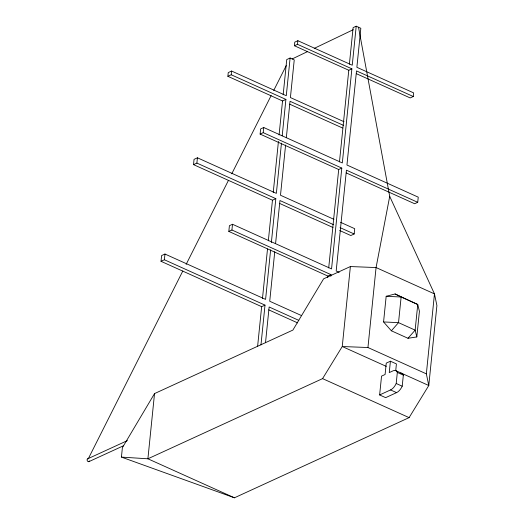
<?xml version="1.0" encoding="UTF-8"?>
<svg xmlns="http://www.w3.org/2000/svg" width="524" height="524" viewBox="0 0 524 524"><rect width="100%" height="100%" fill="white"/><g stroke="black" fill="none" stroke-linecap="round" stroke-linejoin="round"><path stroke-width="0.79" d="M121.43 457.105L122.387 447.699L154.528 393.589L292.883 330.087L323.609 278.834L350.379 266.552L376.068 267.554L434.468 293.879L436.905 305.551L428.783 385.52L409.106 417.628L234.438 497.8L121.43 457.105L147.906 458.795L234.438 497.8M260.965 344.93L265.006 305.125L261.646 306.664L161.025 261.312L161.602 255.581L164.968 254.035L265.589 299.394L270.626 249.843M161.025 261.312L164.385 259.766L164.968 254.035M154.528 393.589L147.906 458.795L322.574 378.623L342.251 346.521L350.379 266.552M271.367 242.527L275.821 198.662L272.46 200.207L193.52 164.628L194.057 159.342L197.424 157.796L276.358 193.376L281.46 143.157M193.52 164.628L196.886 163.082L197.424 157.796M282.2 135.867L285.901 99.416L282.541 100.955L227.868 76.314L228.248 72.594L231.608 71.048L286.281 95.695L290.106 58.02L294.239 59.88L290.414 97.556L344.065 121.738M227.868 76.314L231.228 74.768L231.608 71.048M330.808 276.266L330.978 274.642L327.873 276.069L228.824 231.425L229.407 225.693L232.505 224.272L331.554 268.917L341.799 168.086L263.218 132.664L260.114 134.092L260.638 128.937L263.742 127.515L342.323 162.938L351.879 68.834L297.501 44.324L294.396 45.745L294.763 42.13L297.868 40.702L352.246 65.212L356.209 26.2L360.833 28.283L356.87 67.301L413.646 92.886L413.279 96.508L410.174 97.929L356.353 73.674M228.824 231.425L231.922 229.997L232.505 224.272M263.218 132.664L263.742 127.515M257.605 346.475L261.646 306.664M262.478 298.497L267.509 248.946M268.334 240.824L272.46 200.207M273.24 192.491L278.427 141.46M279.082 134.982L282.541 100.955M283.163 94.831L286.746 59.559L290.106 58.02M265.511 342.735L269.139 306.985L298.785 320.347M274.753 251.703L269.722 301.254L301.595 315.618M275.578 243.581L279.954 200.528L333.395 224.613M285.593 145.017L280.491 195.242L333.926 219.327M286.333 137.727L290.034 101.276L343.692 125.459M297.501 44.324L297.868 40.702M327.71 277.687L327.873 276.069M328.705 267.902L338.694 169.507L341.799 168.086M339.467 161.929L348.781 70.255L351.879 68.834M349.39 64.203L353.111 27.621L356.209 26.2M339.676 230.508L350.811 235.525L354.172 233.979L354.709 228.693L340.607 222.34M395.214 370.389L428.783 385.52L426.346 373.848L367.946 347.523L376.068 267.554L389.712 196.356L358.521 27.241M383.568 321.952L386.175 296.302L395.103 293.957L417.752 304.496L419.423 311.289L416.816 336.939L407.986 338.281L391.363 330.788L383.568 321.952L398.522 322.646L415.146 330.14L416.816 336.939M400.513 373.121A8.188 4.415 -65.7 0 1 403.342 375.132L402.216 386.208A9.818 5.299 -65.7 0 1 396.57 392.633L385.638 397.651L379.631 394.945L381.544 376.127L385.094 374.496L386.254 363.119L390.406 361.213L396.413 363.918L395.758 370.422M390.406 361.213L389.253 372.59L393.17 370.789A8.188 4.415 -65.7 0 1 397.33 372.426L403.342 375.132M379.631 394.945L390.557 389.928A9.818 5.299 -65.7 0 0 396.209 383.502L397.33 372.426M346.292 172.933L414.628 203.731L417.726 202.31L418.25 197.162L346.947 165.021L356.503 70.917L413.279 96.508M426.346 373.848L434.468 293.879L389.712 196.356M182.824 270.98L88.242 458.814A1.533 1.094 65.3 0 0 87.194 460.485A1.533 1.094 65.3 0 0 89.132 461.48M186.138 264.404L228.457 180.354M231.772 173.778L271.144 95.578M273.724 90.456L286.235 65.611M391.363 330.788L398.522 322.646L401.129 297.003L395.103 293.957M407.986 338.281L415.146 330.14L417.752 304.496L401.129 297.003L386.175 296.302M292.176 58.95L307.621 51.555M314.236 48.385L353.215 29.724M87.659 458.841L127.417 440.592M88.897 461.644L123.5 445.76M367.946 347.523L342.251 346.521L386.267 366.361M294.396 45.745L348.781 70.255M231.228 74.768L285.901 99.416M289.654 104.165L342.565 128.013M417.726 202.31L346.423 170.169L336.179 271L339.159 272.342M260.114 134.092L338.694 169.507M196.886 163.082L275.821 198.662M340.069 227.626L354.172 233.979M279.561 203.41L332.995 227.495M231.922 229.997L330.978 274.642M164.385 259.766L265.006 305.125M268.74 309.861L297.645 322.895M396.209 383.502L402.216 386.208M390.557 389.928L396.57 392.633M322.574 378.623L409.106 417.628M89.427 460.924A1.533 1.094 65.3 0 1 89.316 461.238"/></g></svg>
